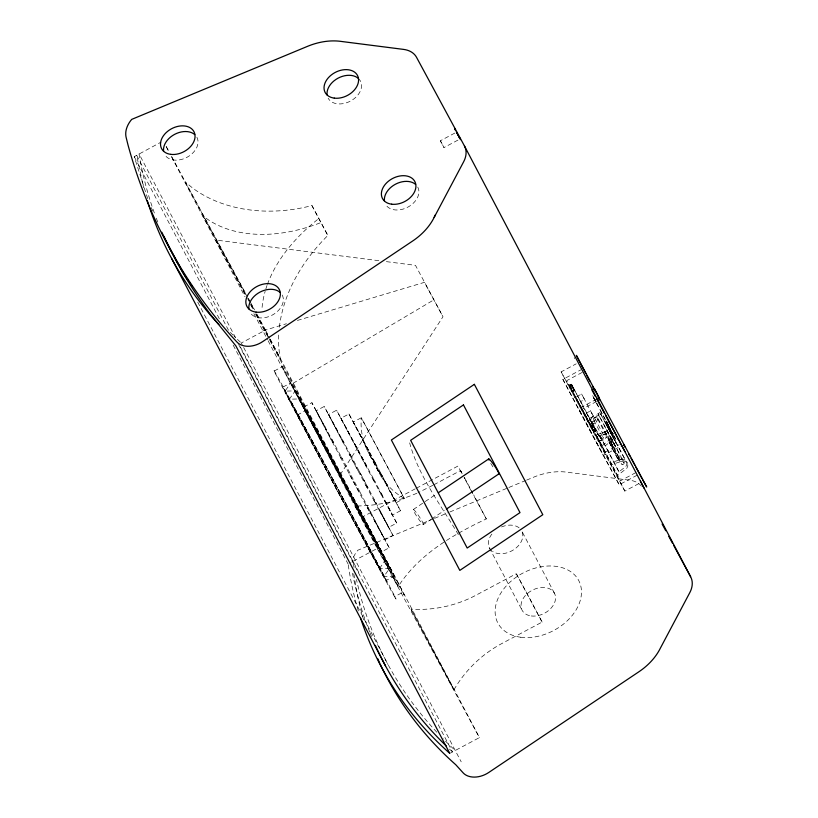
<?xml version="1.0" encoding="UTF-8"?>
<svg xmlns="http://www.w3.org/2000/svg" width="818" height="818" viewBox="0 0 818 818"><rect width="100%" height="100%" fill="white"/><g stroke="black" fill="none" stroke-linecap="round" stroke-linejoin="round"><path stroke-width="0.61" stroke-dasharray="4.09 3.07" d="M613.439 447.518L604.584 430.646L606.588 429.573L615.443 446.454L613.439 447.518L606.711 435.064C605.432 432.661 601.404 434.798 602.713 437.19L600.709 438.254C598.091 433.458 606.158 429.194 608.704 433.99L597.978 413.663L599.983 412.599L615.831 441.914L614.778 443.642M615.831 441.914L624.686 458.786C624.073 461.526 619.972 462.334 618.367 460.023L609.083 442.119L609.451 439.869L611.25 438.213L597.978 413.663M453.959 689.758C465.207 670.31 481.966 654.124 501.792 643.561L542.099 622.079L529.471 598.03L516.322 573.715L476.015 595.197C456.188 605.77 433.417 610.657 411.004 609.144L453.959 689.758L411.004 609.144M386.382 261.648L415.483 265.339L442.998 316.73L340.677 473.98L269.459 339.634M416.873 493.244C397.466 501.608 376.352 505.974 355.216 505.984L398.172 586.598C418.683 554.461 452.732 534.819 486.311 518.919L473.683 494.87M385.442 560.156A91.34 0.562 61.9 0 1 320.247 438.857A91.34 0.562 61.9 0 1 321.75 439.624A91.34 0.562 61.9 0 1 385.442 560.156L379.521 568.479A95.91 0.583 61.9 0 1 311.075 441.117A95.91 0.583 61.9 0 1 312.66 441.924A95.91 0.583 61.9 0 1 379.521 568.479L389.736 568.213A100.481 0.613 61.9 0 0 319.685 435.626A100.481 0.613 61.9 0 0 318.028 434.787A100.481 0.613 61.9 0 0 389.736 568.213L383.816 576.537A105.041 0.644 61.9 0 1 308.856 437.047A105.041 0.644 61.9 0 1 310.584 437.927A105.041 0.644 61.9 0 1 383.816 576.537L394.031 576.271A109.612 0.675 61.9 0 0 317.609 431.638A109.612 0.675 61.9 0 0 315.799 430.718A109.612 0.675 61.9 0 0 394.031 576.271L385.963 580.565A109.612 0.675 61.9 0 1 307.742 435.012A109.612 0.675 61.9 0 1 309.552 435.933A109.612 0.675 61.9 0 1 385.963 580.565M635.75 472.64L620.392 480.831L602.017 445.779L611.261 438.509A7.25 5.174 -27.7 0 0 607.334 431.229L596.107 434.869L611.7 464.563L622.917 460.923A7.25 5.174 -27.7 0 1 626.854 468.203L617.6 475.483L610.76 462.763M618.97 471.863L605.269 445.759L612.212 440.309A7.25 5.174 -27.7 0 0 608.275 433.029L599.86 435.759L618.97 471.863L625.913 466.403A7.25 5.174 -27.7 0 0 621.977 459.123L613.561 461.853M413.325 509.502L436.372 494.041M423.376 524.543A9.039 0.951 56.1 0 0 416.577 512.896A9.039 0.951 56.1 0 0 415.094 513.632A9.039 0.951 56.1 0 0 423.376 524.543L430.708 519.624M431.761 518.919L444.338 510.483M614.338 443.908L611.363 444.419L609.512 443.141M293.059 383.284L434.072 299.725M147.669 198.59L134.224 156.657L161.023 142.138M358.356 610.934A593.469 423.295 -27.7 0 1 348.161 564.154L350.574 562.764M457.947 140.113L443.98 147.557L440.36 140.768L455.411 132.751M257.016 314.429L265.492 330.094L241.31 342.987L243.079 346.372M274.275 370.983L282.343 366.689M282.875 387.108L290.932 382.814L285.022 391.137L295.226 390.871L289.316 399.204L299.521 398.939M360.104 492.283L389.204 547.794L381.137 552.089L303.815 406.996L311.883 402.701L333.959 443.315M297.231 415.063L305.298 410.769L311.494 422.231M320.431 419.225L316.177 410.759L324.235 406.464L344.092 443.008M343.039 442.466L328.529 414.521L336.597 410.227L367.272 466.966M366.137 466.393L340.891 418.295L348.949 413.99L375.247 462.62M374.286 462.139L353.243 422.057L361.311 417.763L404.266 498.366L396.198 502.661L393.11 497.15M638.807 483.632L624.84 491.076L561.148 371.863L576.199 363.836M637.12 475.207L619.206 484.757L586.465 424.245L562.886 379.409L580.8 369.859M582.171 372.425L566.813 380.605L603.756 449.072M571.353 384.194L590.903 420.697C592.171 423.1 596.21 420.963 594.901 418.571L596.895 417.507C599.512 422.303 591.445 426.567 588.899 421.771L575.627 397.221L581.629 394.031L584.584 399.501L580.586 401.628L592.396 424.276C597.948 430.8 592.764 433.53 590.391 425.35L569.727 385.973C571.792 378.397 577.539 399 570.964 388.213L572.968 387.139L573.837 388.785L571.843 389.849L571.404 389.031L573.398 387.967M569.348 385.258L571.414 384.276M569.461 385.472L571.465 384.409M569.338 385.206L571.577 384.583M569.727 385.973L571.721 384.91M571.833 385.053L569.839 386.116L569.584 385.656M571.148 388.632C568.684 386.996 572.232 384.031 572.825 386.914M572.16 385.656L570.074 386.587M570.831 387.977L570.166 386.72L570.545 387.456L572.539 386.362M572.252 390.626L574.256 389.562L583.183 406.434L581.189 407.507L571.465 389.163M572.631 391.331L574.625 390.258M361.198 517.63L415.186 488.857M416.311 488.264L457.927 466.076L461.935 473.51M432.742 485.371L418.029 492.712M433.857 484.777L460.544 470.554L462.395 473.857M596.68 399.133L578.766 408.683L603.326 455.473L621.24 445.933M596.526 401.515L582.263 409.123L605.075 452.548M384.521 500.667L392.435 515.023L400.493 510.729L380.697 473.009M589.451 418.499L593.449 416.372L581.629 394.031M379.44 510.636L388.673 527.375L396.73 523.08L380.002 491.066M587.222 421.515L602.273 413.499M600.709 438.254L591.854 421.382L593.848 420.319C592.539 417.916 596.578 415.789 597.846 418.182L604.584 430.646M590.391 425.35L592.396 424.276M590.77 426.055L592.764 424.992M592.324 428.959L592.856 429.961L594.85 428.898L594.43 428.121L592.436 429.184L591.997 428.366L590.974 426.403L592.968 425.34L596.046 431.076L594.052 432.149L592.641 429.552M591.138 426.761L592.968 425.34M592.099 428.458L591.25 426.904L593.234 425.861M591.557 427.548L593.561 426.475M591.997 428.366L594.001 427.293L593.193 425.769M605.136 422.252L607.273 426.178L605.136 422.252L608.5 420.462M374.347 520.596L384.91 539.737L392.967 535.442L374.163 499.43M593.234 430.667L595.238 429.603M608.019 427.763L606.026 423.918L609.144 422.252M593.561 431.26L595.555 430.196M593.807 431.72L595.811 430.657M593.909 431.863L595.913 430.8L592.048 423.315L590.044 424.378L594.052 432.149M593.97 432.016L595.913 430.8M268.12 340.769L377.17 548.469L352.987 561.363A630.842 449.951 -27.7 0 0 354.041 567.447M599.983 412.599L608.837 429.47L606.844 430.544L620.116 455.084L617.917 457.855L618.367 460.023M586.486 413.029L599.758 437.569C601.025 439.972 605.064 437.834 603.756 435.442L605.76 434.378L596.895 417.507M624.84 491.076L598.766 441.413L613.807 433.397M610.76 442.149L612.754 441.086M612.989 437.057L615.116 440.974L618.48 439.184M604.942 452.313L619.206 444.716M394.562 596.69A127.884 0.777 61.9 0 0 305.4 427.947A127.884 0.777 61.9 0 0 303.294 426.873A127.884 0.777 61.9 0 0 394.562 596.69L402.62 592.396A127.884 0.777 61.9 0 0 313.468 423.652A127.884 0.777 61.9 0 0 311.361 422.579A127.884 0.777 61.9 0 0 402.62 592.396M450.718 752.908L452.528 751.936L238.59 344.429M270.226 339.122L479.43 737.601L455.248 750.484A630.842 449.951 -27.7 0 1 442.804 738.46M433.387 518.827L357.885 550.197A27.025 19.274 -27.7 0 0 352.742 559.277L352.333 560.841A27.025 19.274 -27.7 0 0 352.067 562.385M434.573 518.336L448.724 512.457M449.91 511.966L507.722 487.957M508.898 487.467L525.412 480.606M526.598 480.115L533.673 477.17A54.898 39.152 -27.7 0 1 568.019 472.334L629.819 480.217A25.828 18.415 -27.7 0 1 641.363 486.107M606.097 420.943L608.367 425.35M263.202 330.707L286.412 323.744M297.394 320.451L424.409 282.343L442.998 316.73M378.785 260.686L215.584 240.011L245.247 294.858M611.271 442.722L613.582 442.681L611.925 439.501L610.821 440.503L610.841 442.293L620.126 459.593L622.437 459.552L620.78 456.372L619.461 457.998L620.126 459.593M599.85 417.119C597.304 412.323 589.236 416.587 591.854 421.382M381.096 476.26C386.74 485.463 394.818 493.131 404.266 498.366L361.311 417.763C360.38 428.489 362.241 439.45 366.709 449.256M562.886 379.409L619.206 484.757M458.346 534.624C440.912 505.003 418.642 476.424 409.665 442.886M606.026 423.918L608.132 427.773M440.36 140.768L443.98 147.557M486.311 518.919L471.505 491.475M542.099 622.079L516.322 573.715M353.243 422.057L369.583 452.139M366.495 448.796L379.388 473.315M400.493 510.729L389.603 490.698M340.891 418.295L375.033 481.557M396.73 523.08L379.102 490.606M328.529 414.521L337.773 431.27M392.967 535.442L373.11 498.898M316.177 410.759L326.73 429.9M389.204 547.794L367.118 507.18M303.815 406.996L381.137 552.089M355.216 505.984L398.172 586.598M379.163 472.947L381.392 476.751M613.797 435.789L615.872 439.368M592.631 395.697L592.958 396.29M613.275 434.9L610.739 430.064M593.756 397.824L595.044 400.196M595.432 429.941L594.931 429.021M593.439 431.004L592.927 430.084M606.619 421.884L608.981 426.26M615.688 439.041L609.809 428.448M593.255 396.832L608.336 425.053M611.629 431.832L612.447 433.325L611.711 431.894M608.837 429.47L624.686 458.786M593.449 416.372L590.484 410.902L584.492 414.092L597.764 438.642C600.3 443.438 608.367 439.174 605.76 434.378M599.86 435.759L605.269 445.759M596.107 434.869L602.017 445.779M561.148 371.863L598.766 441.413M247.384 297.098L185.042 181.8L192.721 188.12A135.952 104.152 -18.7 0 0 311.944 205.574L327.844 235.482A158.866 117.966 -31.3 0 0 279.245 328.243M311.944 205.574L327.844 235.482M166.248 146.565L169.275 152.158M171.698 156.637L246.126 294.286M248.539 298.764L249.756 301.004M250.359 302.118L254.592 309.95M247.997 298.222L249.204 300.462M251.627 304.94L254.05 309.409M256.463 313.887L267.701 334.961M245.267 294.173L202.905 215.819A135.072 92.127 -31.7 0 0 320.871 222.588M247.69 298.652L250.114 303.13M250.717 304.245L253.744 309.848M256.167 314.316L268.877 337.824M269.48 338.949L280.38 359.092A158.866 117.966 -31.3 0 1 278.836 332.936M250.697 304.93L253.11 309.409M255.533 313.887L268.846 338.509M377.17 548.469L479.43 737.601M612.13 435.462L614.236 439.317L612.232 435.473M464.501 477.732L472.569 492.784M385.084 482.323L392.579 496.373M596.516 403.069L597.805 405.431L595.565 401.168M607.702 426.935L609.124 429.624M611.128 433.601L612.559 436.291M570.545 387.425L571.148 388.56M379.859 472.579L387.159 486.311M372.834 478.919L381.168 494.604M342.016 439.01L351.403 456.649M365.799 485.258L375.186 502.886M331.883 439.317L342.323 458.898M369.194 511.178L339.777 456.086M610.208 429.061L608.837 426.505L609.144 427.16M610.647 429.992L611.322 431.291M608.909 429.194L611.496 434.041M611.353 434.031L608.766 429.194M380.891 474.624L348.949 413.99M373.857 480.964L336.597 410.227M350.38 454.603L368.172 487.988M366.822 487.303L349.041 453.918M341.29 456.853L351.321 475.647M349.756 474.849L359.797 493.643M595.463 401.096L595.995 402.098M610.821 430.36L609.328 427.538M573.142 387.558L572.079 385.534M573.469 388.1L574.256 389.562M470.943 490.432L464.133 477.538L464.798 478.816M375.155 462.579L388.059 486.771M359.214 471.26L376.382 503.499M357.998 470.647L324.235 406.464M351.239 475.606L361.3 494.409M608.807 426.178L610.351 429.092M611.25 433.612L612.692 436.301M607.57 426.935L609.011 429.624M573.776 388.683L574.543 390.125M571.782 389.757L572.539 391.198M373.836 479.43L382.221 495.135M340.973 458.213L322.65 423.663M594.492 399.266L594.952 400.125M608.889 426.71L609.594 428.029M368.325 507.794L384.91 539.737M332.752 442.702L311.883 402.701M608.5 425.974L592.6 395.656M611.854 433.499L612.805 435.299M626.506 461.403L627.447 463.203M610.392 436.587L624.093 462.691M610.606 441.74L619.696 459.164M607.825 437.957L621.527 464.051M610.31 443.949L619.165 460.82M609.083 442.119L617.938 458.99M594.901 418.571L603.756 435.442M593.848 420.319L602.713 437.19M590.903 420.697L599.758 437.569M554.42 593.193L521.679 530.841A18.272 13.027 -27.7 0 1 514.461 549.226A18.272 13.027 -27.7 0 1 492.528 551.424M489.44 548.019L522.17 610.381M265.492 330.094L269.633 337.998M270.012 339.347L280.38 359.092M166.187 146.616L169.152 152.26M171.524 156.77L245.011 296.75M253.897 313.683L267.527 339.644M243.672 347.497L461.199 761.824M235.645 337.854L139.04 153.856A630.842 449.951 -27.7 0 0 155.175 215.226M240.38 346.883L358.938 572.702M228.488 330.227L136.626 155.256L142.813 184.234M134.224 156.657L220.154 320.329M233.191 345.165L348.161 564.154M197.762 302.169L387.998 664.513M613.081 437.068L615.116 440.974M390.217 491.015L396.198 502.661M385.258 501.045L392.435 515.023M380.298 511.066L388.673 527.375M594.124 398.56L593.745 397.824M462.139 473.724L460.544 470.554M574.195 357.558L574.737 358.632M151.269 207.639L152.629 211.034M143.109 185.441L143.682 187.741M353.713 573.847L354.122 575.494A593.469 423.295 -27.7 0 0 363.611 619.932M240.39 342.139A630.842 449.951 -27.7 0 1 234.112 336.178M233.222 335.308A630.842 449.951 -27.7 0 1 229.725 331.832M157.762 222.015A630.842 449.951 -27.7 0 1 155.594 216.361M436.853 732.243A630.842 449.951 -27.7 0 1 356.474 579.502M452.528 751.936A633.193 451.628 -27.7 0 1 448.918 748.552M371.525 636.486A633.193 451.628 -27.7 0 1 370.155 633.132M369.705 632.017A633.193 451.628 -27.7 0 1 352.088 571.261M262.087 307.404A159.735 103.375 -21.4 0 1 265.144 291.331M265.84 289.01A159.735 103.375 -21.4 0 1 266.995 285.523M267.414 284.367A159.735 103.375 -21.4 0 1 318.918 218.478M492.937 466.843A9.039 0.951 56.1 0 1 490.534 463.029M358.253 78.344A18.272 13.027 -27.7 0 1 352.538 99.857A18.272 13.027 -27.7 0 1 328.161 98.211M196.893 137.25A18.272 13.027 -27.7 0 1 186.964 157.312A18.272 13.027 -27.7 0 1 164.643 154.438M417.763 187.087A18.272 13.027 -27.7 0 1 407.834 207.148A18.272 13.027 -27.7 0 1 385.513 204.275M282.2 295.032A18.272 13.027 -27.7 0 1 272.282 315.083A18.272 13.027 -27.7 0 1 249.96 312.21M491.587 550.698A18.272 13.027 -27.7 0 1 492.129 533.796M501.516 526.945A18.272 13.027 -27.7 0 1 519.522 528.162M374.726 462.354L368.448 452.753L379.225 472.978L374.726 462.354M520.749 637.242A45.675 32.577 -27.7 0 0 581.24 588.449A45.675 32.577 -27.7 0 0 512.896 579.665A45.675 32.577 -27.7 0 0 520.749 637.242M531.281 615.964A18.272 13.027 -27.7 0 0 555.473 596.455A18.272 13.027 -27.7 0 0 528.131 592.938A18.272 13.027 -27.7 0 0 531.281 615.964M608.551 438.397A1.452 1.033 -27.7 0 0 610.473 436.853A1.452 1.033 -27.7 0 0 608.306 436.567A1.452 1.033 -27.7 0 0 608.551 438.397M622.253 464.491A1.452 1.033 -27.7 0 0 624.175 462.947A1.452 1.033 -27.7 0 0 622.007 462.671A1.452 1.033 -27.7 0 0 622.253 464.491"/><path stroke-width="1.23" d="M599.154 399.44L599.277 399.143A2.904 2.035 -28.4 0 0 599.338 398.018L594.389 388.54L591.833 389.91L595.473 396.648M380.217 664.124A593.469 423.295 -27.7 0 0 455.759 764.728L463.192 772.908A20.205 14.417 -27.7 0 0 468.09 776.077L470.135 776.671A20.205 14.417 -27.7 0 0 488.775 772.468L638.899 671.772A53.109 37.884 -27.7 0 0 660.341 648.214L689.809 592.61A26.299 18.763 -27.7 0 0 690.607 576.71L464.43 145.901L416.526 57.311A25.828 18.415 -27.7 0 0 403.632 49.407L341.842 41.514A54.898 39.152 -27.7 0 0 307.486 46.36L131.698 119.387A27.025 19.274 -27.7 0 0 126.565 128.467L126.156 130.021A27.025 19.274 -27.7 0 0 126.156 137.475L127.935 144.684A922.571 658.02 -27.7 0 0 231.443 336.106L237.005 342.098A20.205 14.417 -27.7 0 0 241.903 345.257L243.948 345.85A20.205 14.417 -27.7 0 0 262.598 341.658L412.722 240.962A53.109 37.884 -27.7 0 0 434.154 217.404L435.268 214.981M434.154 217.404L463.632 161.8A26.299 18.763 -27.7 0 0 464.43 145.901M438.468 492.64L488.765 458.898M446.423 509.082L498.816 473.939M218.876 324.49L212.874 317.977A633.193 451.628 -27.7 0 1 147.291 200.522M623.807 444.563L624.88 446.618M454.614 128.61L455.319 129.898M456.741 132.639L457.415 133.896M623.786 444.808L625.003 447.047M628.643 453.796L629.86 456.035M631.077 458.284L634.727 465.023M635.934 467.272L642.007 478.51M642.621 479.634L646.68 486.996L576.353 355.339L580.034 362.507M596.69 398.898L604.584 413.499M662.11 524.011L665.75 530.739M668.776 536.342L672.416 543.07M673.633 545.309L690.607 576.71M605.801 415.749L613.643 430.36M456.219 131.575L457.262 133.528M458.724 136.432L459.839 138.498L457.783 134.673L458.325 135.594M614.103 431.209L624.952 451.669M459.491 137.7L460.514 139.643M598.142 396.996L599.758 400.033M456.986 133.16L457.354 133.855M580.606 363.601L585.77 373.437M586.915 375.626L589.788 381.096M592.661 386.556L594.952 390.932M640.443 481.189L644.042 488.152M171.555 258.386L385.503 665.893M454.532 128.569L455.197 129.837M161.811 232.23L174.766 258.345A922.571 658.02 -27.7 0 0 209.95 313.785L235.87 345.881L449.808 753.388A593.469 423.295 -27.7 0 1 360.523 617.897M379.705 663.03A593.469 423.295 -27.7 0 1 377.711 658.623M446.239 745.975A633.193 451.628 -27.7 0 1 375.36 645.351M489.011 460.115A9.039 0.951 56.1 0 1 493.99 465.023A9.039 0.951 56.1 0 1 498.428 473.786M327.108 94.949A18.272 13.027 -27.7 0 1 338.09 78.15A18.272 13.027 -27.7 0 1 358.253 78.344M163.59 151.177A18.272 13.027 -27.7 0 1 174.571 134.387A18.272 13.027 -27.7 0 1 194.735 134.581M384.46 201.013A18.272 13.027 -27.7 0 1 395.442 184.224A18.272 13.027 -27.7 0 1 415.605 184.418M248.907 308.959A18.272 13.027 -27.7 0 1 259.879 292.159A18.272 13.027 -27.7 0 1 280.042 292.353M191.668 285.86A630.842 449.951 -27.7 0 1 189.633 282.854M188.293 280.84A630.842 449.951 -27.7 0 1 183.099 272.68L165.901 240.86A630.842 449.951 -27.7 0 1 163.876 236.484M474.358 384.337L391.372 440.002L459.818 570.381L542.804 514.716L474.358 384.337M463.458 404.91L410.646 440.329L467.19 548.029L520.003 512.61L463.458 404.91M334.296 98.129A18.272 13.027 -27.7 0 0 358.488 78.61A18.272 13.027 -27.7 0 0 331.147 75.103A18.272 13.027 -27.7 0 0 334.296 98.129M391.648 204.193A18.272 13.027 -27.7 0 0 415.841 184.684A18.272 13.027 -27.7 0 0 388.499 181.167A18.272 13.027 -27.7 0 0 391.648 204.193M256.085 312.128A18.272 13.027 -27.7 0 0 280.277 292.619A18.272 13.027 -27.7 0 0 252.946 289.102A18.272 13.027 -27.7 0 0 256.085 312.128M170.778 154.357A18.272 13.027 -27.7 0 0 194.97 134.847A18.272 13.027 -27.7 0 0 167.629 131.33A18.272 13.027 -27.7 0 0 170.778 154.357"/></g></svg>
